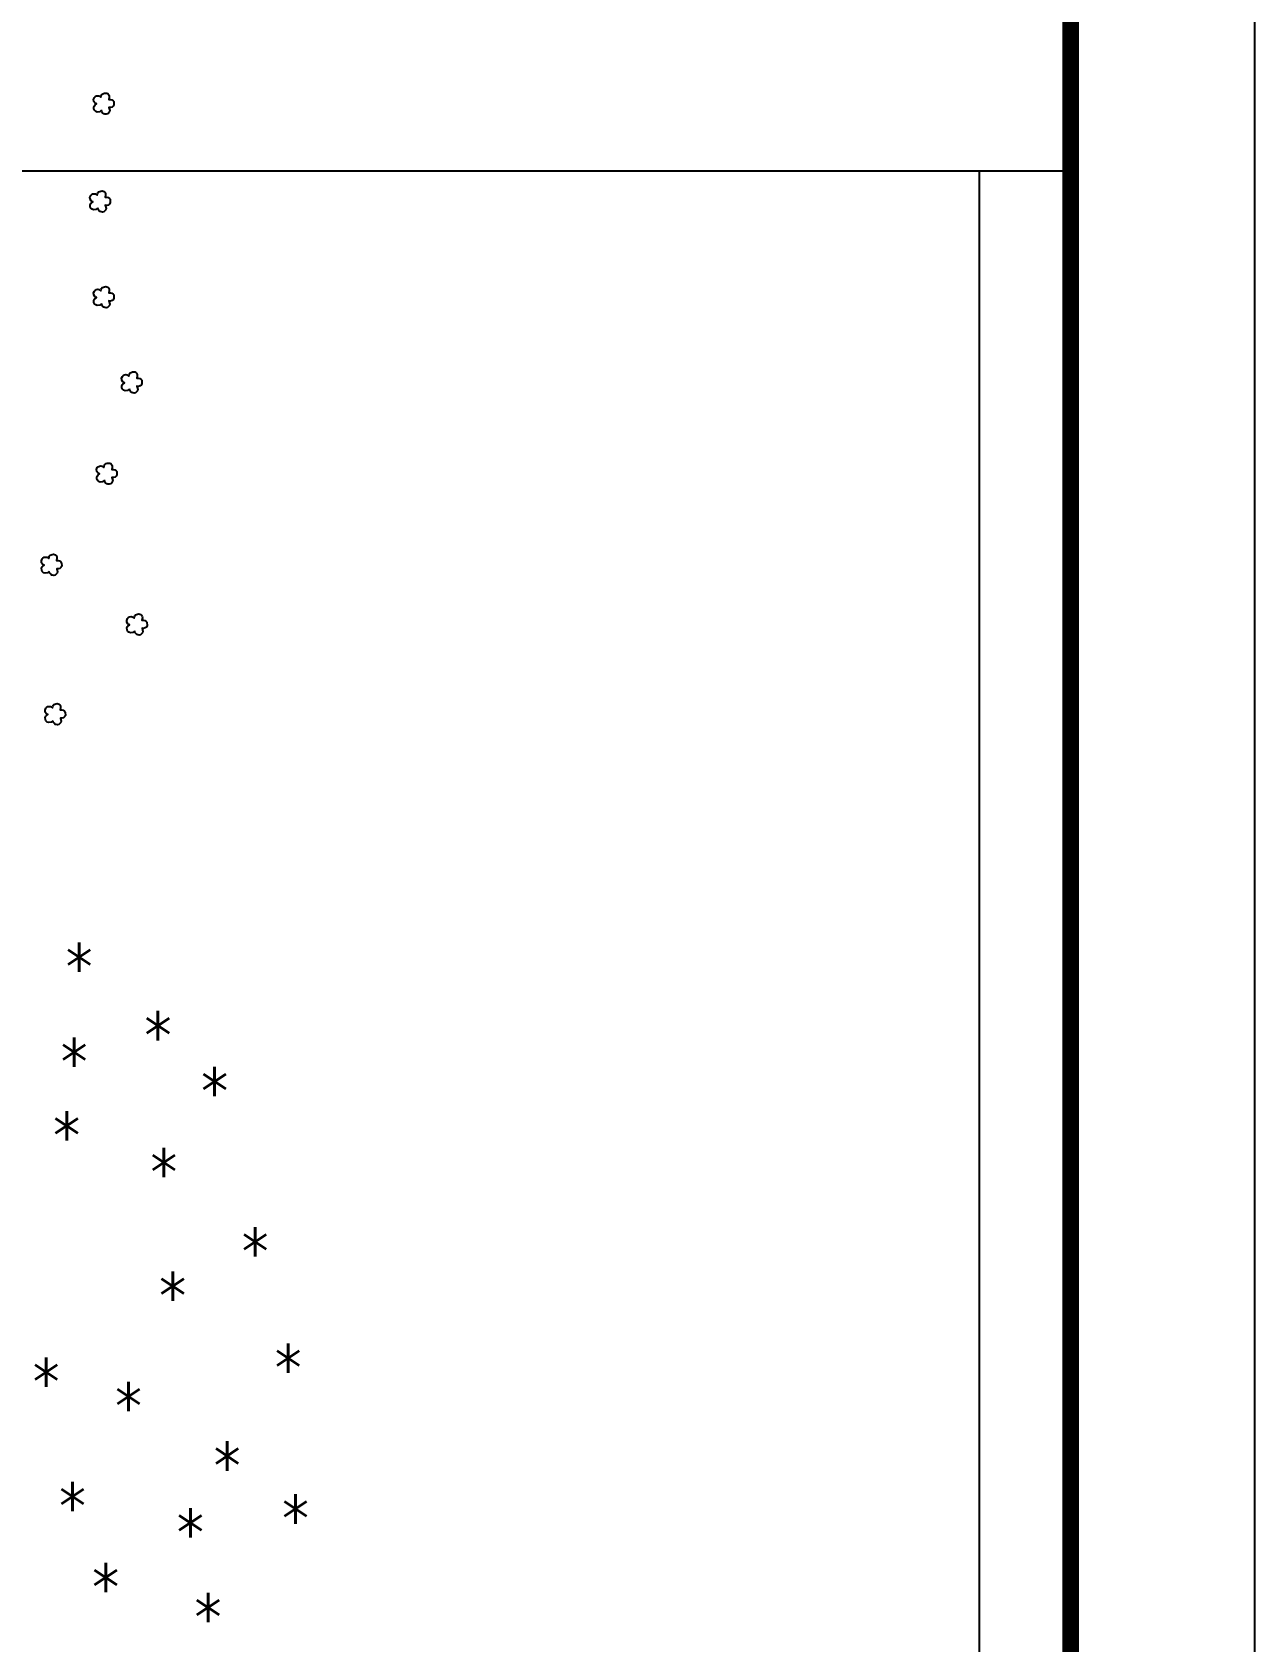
# Model space of a CAD drawing. Extents: x 755862 to 758487, y 7817271 to 7820983.
# Drawn here: x 757657 to 758487, y 7818800 to 7819894 of the extents above; entities that cross this region are included whole.
import ezdxf
from ezdxf.enums import TextEntityAlignment as Align

# ---------------------------------------------------------------- set-up
doc = ezdxf.new("R2010")
doc.units = 0
doc.header["$MEASUREMENT"] = 0
doc.linetypes.add('CONTINUO', pattern=[0])
doc.linetypes.add('LIN0', pattern=[0])
for name, color, linetype in [('_SIMBOLO ARVORE', 118, 'Continuous'), ('_SIMBOLO SERINGUEIRAS', 118, 'Continuous'), ('MALHA', 8, 'Continuous'), ('MARGEM', 5, 'Continuous')]:
    doc.layers.add(name, color=color, linetype=linetype)
doc.styles.add('Simplex', font='simplex.shx')

msp = doc.modelspace()

# ---------------------------------------------------------------- linework, layer by layer
at = {"layer": '_SIMBOLO ARVORE', "linetype": 'CONTINUO'}
for points in [[(757703.8, 7819841.2, 0), (757702.6, 7819840.2, 0), (757701, 7819840, 0), (757699.9, 7819840.4, 0), (757699.1, 7819841.2, 0), (757698.7, 7819842.1, 0), (757698.6, 7819843.4, 0), (757699.1, 7819844.3, 0), (757699.5, 7819844.9, 0), (757700.4, 7819845.5, 0), (757699.9, 7819845.7, 0), (757699.3, 7819846.2, 0), (757698.6, 7819847.2, 0), (757698.5, 7819848.5, 0), (757699, 7819849.8, 0), (757699.5, 7819850.3, 0), (757700.4, 7819850.9, 0), (757701.4, 7819851, 0), (757702.2, 7819850.9, 0), (757702.8, 7819850.6, 0), (757703.5, 7819850, 0), (757703.7, 7819851.1, 0), (757703.9, 7819851.6, 0), (757704.4, 7819852.2, 0), (757705.1, 7819852.5, 0), (757705.8, 7819852.8, 0), (757706.7, 7819852.9, 0), (757707.4, 7819852.8, 0), (757708.1, 7819852.5, 0), (757708.6, 7819852, 0), (757709, 7819851.2, 0), (757709.1, 7819850.2, 0), (757708.8, 7819848.6, 0), (757709.9, 7819848.6, 0), (757710.8, 7819848.4, 0), (757711.7, 7819847.7, 0), (757712.2, 7819847.2, 0), (757712.3, 7819844.9, 0), (757711.8, 7819843.9, 0), (757711.1, 7819843.3, 0), (757709.9, 7819843, 0), (757708.9, 7819843.1, 0), (757709.5, 7819841, 0), (757709.2, 7819840.1, 0), (757708.6, 7819839.3, 0), (757707.9, 7819838.7, 0), (757707, 7819838.5, 0), (757706.1, 7819838.6, 0), (757705.4, 7819838.8, 0), (757704.6, 7819839.5, 0), (757704, 7819840.3, 0), (757703.9, 7819841.3, 0)], [(757701.3, 7819774.7, 0), (757700.1, 7819773.7, 0), (757698.5, 7819773.5, 0), (757697.4, 7819773.9, 0), (757696.6, 7819774.7, 0), (757696.2, 7819775.6, 0), (757696.1, 7819776.9, 0), (757696.6, 7819777.8, 0), (757697, 7819778.4, 0), (757697.9, 7819779, 0), (757697.4, 7819779.2, 0), (757696.8, 7819779.7, 0), (757696.1, 7819780.7, 0), (757696, 7819782, 0), (757696.5, 7819783.3, 0), (757697, 7819783.8, 0), (757697.9, 7819784.4, 0), (757698.9, 7819784.5, 0), (757699.7, 7819784.4, 0), (757700.3, 7819784.1, 0), (757701, 7819783.5, 0), (757701.2, 7819784.6, 0), (757701.4, 7819785.1, 0), (757701.9, 7819785.7, 0), (757702.6, 7819786, 0), (757703.3, 7819786.3, 0), (757704.2, 7819786.4, 0), (757704.9, 7819786.3, 0), (757705.6, 7819786, 0), (757706.1, 7819785.5, 0), (757706.5, 7819784.7, 0), (757706.6, 7819783.7, 0), (757706.3, 7819782.1, 0), (757707.4, 7819782.1, 0), (757708.3, 7819781.9, 0), (757709.2, 7819781.2, 0), (757709.7, 7819780.7, 0), (757709.8, 7819778.4, 0), (757709.3, 7819777.4, 0), (757708.6, 7819776.8, 0), (757707.4, 7819776.5, 0), (757706.4, 7819776.6, 0), (757707, 7819774.5, 0), (757706.7, 7819773.6, 0), (757706.1, 7819772.8, 0), (757705.4, 7819772.2, 0), (757704.5, 7819772, 0), (757703.6, 7819772.1, 0), (757702.9, 7819772.3, 0), (757702.1, 7819773, 0), (757701.5, 7819773.8, 0), (757701.4, 7819774.8, 0)], [(757703.8, 7819709.7, 0), (757702.6, 7819708.7, 0), (757701, 7819708.5, 0), (757699.9, 7819708.9, 0), (757699.1, 7819709.7, 0), (757698.7, 7819710.6, 0), (757698.6, 7819711.9, 0), (757699.1, 7819712.8, 0), (757699.5, 7819713.4, 0), (757700.4, 7819714, 0), (757699.9, 7819714.2, 0), (757699.3, 7819714.7, 0), (757698.6, 7819715.7, 0), (757698.5, 7819717, 0), (757699, 7819718.3, 0), (757699.5, 7819718.8, 0), (757700.4, 7819719.4, 0), (757701.4, 7819719.5, 0), (757702.2, 7819719.4, 0), (757702.8, 7819719.1, 0), (757703.5, 7819718.5, 0), (757703.7, 7819719.6, 0), (757703.9, 7819720.1, 0), (757704.4, 7819720.7, 0), (757705.1, 7819721, 0), (757705.8, 7819721.3, 0), (757706.7, 7819721.4, 0), (757707.4, 7819721.3, 0), (757708.1, 7819721, 0), (757708.6, 7819720.5, 0), (757709, 7819719.7, 0), (757709.1, 7819718.7, 0), (757708.8, 7819717.1, 0), (757709.9, 7819717.1, 0), (757710.8, 7819716.9, 0), (757711.7, 7819716.2, 0), (757712.2, 7819715.7, 0), (757712.3, 7819713.4, 0), (757711.8, 7819712.4, 0), (757711.1, 7819711.8, 0), (757709.9, 7819711.5, 0), (757708.9, 7819711.6, 0), (757709.5, 7819709.5, 0), (757709.2, 7819708.6, 0), (757708.6, 7819707.8, 0), (757707.9, 7819707.2, 0), (757707, 7819707, 0), (757706.1, 7819707.1, 0), (757705.4, 7819707.3, 0), (757704.6, 7819708, 0), (757704, 7819708.8, 0), (757703.9, 7819709.8, 0)], [(757722.8, 7819651.7, 0), (757721.6, 7819650.7, 0), (757720, 7819650.5, 0), (757718.9, 7819650.9, 0), (757718.1, 7819651.7, 0), (757717.7, 7819652.6, 0), (757717.6, 7819653.9, 0), (757718.1, 7819654.8, 0), (757718.5, 7819655.4, 0), (757719.4, 7819656, 0), (757718.9, 7819656.2, 0), (757718.3, 7819656.7, 0), (757717.6, 7819657.7, 0), (757717.5, 7819659, 0), (757718, 7819660.3, 0), (757718.5, 7819660.8, 0), (757719.4, 7819661.4, 0), (757720.4, 7819661.5, 0), (757721.2, 7819661.4, 0), (757721.8, 7819661.1, 0), (757722.5, 7819660.5, 0), (757722.7, 7819661.6, 0), (757722.9, 7819662.1, 0), (757723.4, 7819662.7, 0), (757724.1, 7819663, 0), (757724.8, 7819663.3, 0), (757725.7, 7819663.4, 0), (757726.4, 7819663.3, 0), (757727.1, 7819663, 0), (757727.6, 7819662.5, 0), (757728, 7819661.7, 0), (757728.1, 7819660.7, 0), (757727.8, 7819659.1, 0), (757728.9, 7819659.1, 0), (757729.8, 7819658.9, 0), (757730.7, 7819658.2, 0), (757731.2, 7819657.7, 0), (757731.3, 7819655.4, 0), (757730.8, 7819654.4, 0), (757730.1, 7819653.8, 0), (757728.9, 7819653.5, 0), (757727.9, 7819653.6, 0), (757728.5, 7819651.5, 0), (757728.2, 7819650.6, 0), (757727.6, 7819649.8, 0), (757726.9, 7819649.2, 0), (757726, 7819649, 0), (757725.1, 7819649.1, 0), (757724.4, 7819649.3, 0), (757723.6, 7819650, 0), (757723, 7819650.8, 0), (757722.9, 7819651.8, 0)], [(757705.8, 7819589.7, 0), (757704.6, 7819588.7, 0), (757703, 7819588.5, 0), (757701.9, 7819588.9, 0), (757701.1, 7819589.7, 0), (757700.7, 7819590.6, 0), (757700.6, 7819591.9, 0), (757701.1, 7819592.8, 0), (757701.5, 7819593.4, 0), (757702.4, 7819594, 0), (757701.9, 7819594.2, 0), (757701.3, 7819594.7, 0), (757700.6, 7819595.7, 0), (757700.5, 7819597, 0), (757701, 7819598.3, 0), (757701.5, 7819598.8, 0), (757702.4, 7819599.4, 0), (757703.4, 7819599.5, 0), (757704.2, 7819599.4, 0), (757704.8, 7819599.1, 0), (757705.5, 7819598.5, 0), (757705.7, 7819599.6, 0), (757705.9, 7819600.1, 0), (757706.4, 7819600.7, 0), (757707.1, 7819601, 0), (757707.8, 7819601.3, 0), (757708.7, 7819601.4, 0), (757709.4, 7819601.3, 0), (757710.1, 7819601, 0), (757710.6, 7819600.5, 0), (757711, 7819599.7, 0), (757711.1, 7819598.7, 0), (757710.8, 7819597.1, 0), (757711.9, 7819597.1, 0), (757712.8, 7819596.9, 0), (757713.7, 7819596.2, 0), (757714.2, 7819595.7, 0), (757714.3, 7819593.4, 0), (757713.8, 7819592.4, 0), (757713.1, 7819591.8, 0), (757711.9, 7819591.5, 0), (757710.9, 7819591.6, 0), (757711.5, 7819589.5, 0), (757711.2, 7819588.6, 0), (757710.6, 7819587.8, 0), (757709.9, 7819587.2, 0), (757709, 7819587, 0), (757708.1, 7819587.1, 0), (757707.4, 7819587.3, 0), (757706.6, 7819588, 0), (757706, 7819588.8, 0), (757705.9, 7819589.8, 0)], [(757668.3, 7819527.7, 0), (757667.1, 7819526.7, 0), (757665.5, 7819526.5, 0), (757664.4, 7819526.9, 0), (757663.6, 7819527.7, 0), (757663.2, 7819528.6, 0), (757663.1, 7819529.9, 0), (757663.6, 7819530.8, 0), (757664, 7819531.4, 0), (757664.9, 7819532, 0), (757664.4, 7819532.2, 0), (757663.8, 7819532.7, 0), (757663.1, 7819533.7, 0), (757663, 7819535, 0), (757663.5, 7819536.3, 0), (757664, 7819536.8, 0), (757664.9, 7819537.4, 0), (757665.9, 7819537.5, 0), (757666.7, 7819537.4, 0), (757667.3, 7819537.1, 0), (757668, 7819536.5, 0), (757668.2, 7819537.6, 0), (757668.4, 7819538.1, 0), (757668.9, 7819538.7, 0), (757669.6, 7819539, 0), (757670.3, 7819539.3, 0), (757671.2, 7819539.4, 0), (757671.9, 7819539.3, 0), (757672.6, 7819539, 0), (757673.1, 7819538.5, 0), (757673.5, 7819537.7, 0), (757673.6, 7819536.7, 0), (757673.3, 7819535.1, 0), (757674.4, 7819535.1, 0), (757675.3, 7819534.9, 0), (757676.2, 7819534.2, 0), (757676.7, 7819533.7, 0), (757676.8, 7819531.4, 0), (757676.3, 7819530.4, 0), (757675.6, 7819529.8, 0), (757674.4, 7819529.5, 0), (757673.4, 7819529.6, 0), (757674, 7819527.5, 0), (757673.7, 7819526.6, 0), (757673.1, 7819525.8, 0), (757672.4, 7819525.2, 0), (757671.5, 7819525, 0), (757670.6, 7819525.1, 0), (757669.9, 7819525.3, 0), (757669.1, 7819526, 0), (757668.5, 7819526.8, 0), (757668.4, 7819527.8, 0)], [(757726.3, 7819487.2, 0), (757725.1, 7819486.2, 0), (757723.5, 7819486, 0), (757722.4, 7819486.4, 0), (757721.6, 7819487.2, 0), (757721.2, 7819488.1, 0), (757721.1, 7819489.4, 0), (757721.6, 7819490.3, 0), (757722, 7819490.9, 0), (757722.9, 7819491.5, 0), (757722.4, 7819491.7, 0), (757721.8, 7819492.2, 0), (757721.1, 7819493.2, 0), (757721, 7819494.5, 0), (757721.5, 7819495.8, 0), (757722, 7819496.3, 0), (757722.9, 7819496.9, 0), (757723.9, 7819497, 0), (757724.7, 7819496.9, 0), (757725.3, 7819496.6, 0), (757726, 7819496, 0), (757726.2, 7819497.1, 0), (757726.4, 7819497.6, 0), (757726.9, 7819498.2, 0), (757727.6, 7819498.5, 0), (757728.3, 7819498.8, 0), (757729.2, 7819498.9, 0), (757729.9, 7819498.8, 0), (757730.6, 7819498.5, 0), (757731.1, 7819498, 0), (757731.5, 7819497.2, 0), (757731.6, 7819496.2, 0), (757731.3, 7819494.6, 0), (757732.4, 7819494.6, 0), (757733.3, 7819494.4, 0), (757734.2, 7819493.7, 0), (757734.7, 7819493.2, 0), (757734.8, 7819490.9, 0), (757734.3, 7819489.9, 0), (757733.6, 7819489.3, 0), (757732.4, 7819489, 0), (757731.4, 7819489.1, 0), (757732, 7819487, 0), (757731.7, 7819486.1, 0), (757731.1, 7819485.3, 0), (757730.4, 7819484.7, 0), (757729.5, 7819484.5, 0), (757728.6, 7819484.6, 0), (757727.9, 7819484.8, 0), (757727.1, 7819485.5, 0), (757726.5, 7819486.3, 0), (757726.4, 7819487.3, 0)], [(757670.8, 7819426.2, 0), (757669.6, 7819425.2, 0), (757668, 7819425, 0), (757666.9, 7819425.4, 0), (757666.1, 7819426.2, 0), (757665.7, 7819427.1, 0), (757665.6, 7819428.4, 0), (757666.1, 7819429.3, 0), (757666.5, 7819429.9, 0), (757667.4, 7819430.5, 0), (757666.9, 7819430.7, 0), (757666.3, 7819431.2, 0), (757665.6, 7819432.2, 0), (757665.5, 7819433.5, 0), (757666, 7819434.8, 0), (757666.5, 7819435.3, 0), (757667.4, 7819435.9, 0), (757668.4, 7819436, 0), (757669.2, 7819435.9, 0), (757669.8, 7819435.6, 0), (757670.5, 7819435, 0), (757670.7, 7819436.1, 0), (757670.9, 7819436.6, 0), (757671.4, 7819437.2, 0), (757672.1, 7819437.5, 0), (757672.8, 7819437.8, 0), (757673.7, 7819437.9, 0), (757674.4, 7819437.8, 0), (757675.1, 7819437.5, 0), (757675.6, 7819437, 0), (757676, 7819436.2, 0), (757676.1, 7819435.2, 0), (757675.8, 7819433.6, 0), (757676.9, 7819433.6, 0), (757677.8, 7819433.4, 0), (757678.7, 7819432.7, 0), (757679.2, 7819432.2, 0), (757679.3, 7819429.9, 0), (757678.8, 7819428.9, 0), (757678.1, 7819428.3, 0), (757676.9, 7819428, 0), (757675.9, 7819428.1, 0), (757676.5, 7819426, 0), (757676.2, 7819425.1, 0), (757675.6, 7819424.3, 0), (757674.9, 7819423.7, 0), (757674, 7819423.5, 0), (757673.1, 7819423.6, 0), (757672.4, 7819423.8, 0), (757671.6, 7819424.5, 0), (757671, 7819425.3, 0), (757670.9, 7819426.3, 0)]]:
    msp.add_polyline3d(points, dxfattribs=at)
at = {"layer": 'MALHA', "linetype": 'ByBlock'}
for points in [[(757492.6, 7819800), (758362.3, 7819800)], [(758300, 7819800), (758300, 7817688.5)]]:
    msp.add_lwpolyline(points, dxfattribs=at)
at = {"layer": 'MARGEM', "color": 174, "linetype": 'LIN0', "flags": 128}
msp.add_lwpolyline([(758487.3, 7817270.5), (758487.3, 7820983), (755862.3, 7820983), (755862.3, 7817270.5)], close=True, dxfattribs=at)
at = {"layer": 'MARGEM', "color": 174, "linetype": 'LIN0', "const_width": 11.4, "flags": 128}
msp.add_lwpolyline([(758362.3, 7817688.5), (758362.3, 7820858), (755987.3, 7820858), (755987.3, 7817688.5)], close=True, dxfattribs=at)

# ---------------------------------------------------------------- texts
at = {"layer": '_SIMBOLO SERINGUEIRAS', "linetype": 'Continuous', "style": 'Simplex'}
for p in [(757688.7, 7819258), (757742.2, 7819211.5), (757685.2, 7819193.5), (757780.7, 7819173.5), (757680.2, 7819143.5), (757746.2, 7819118.5), (757808.2, 7819064.5), (757752.2, 7819034.5), (757666.2, 7818976), (757830.7, 7818985.5), (757722.2, 7818959.5), (757789.2, 7818919), (757684.2, 7818891.5), (757835.7, 7818883), (757764.2, 7818873.5), (757706.7, 7818836.5), (757776.2, 7818816)]:
    msp.add_text('*', height=35, dxfattribs=at).set_placement(p, align=Align.MIDDLE_CENTER)

doc.saveas('drawing.dxf')
